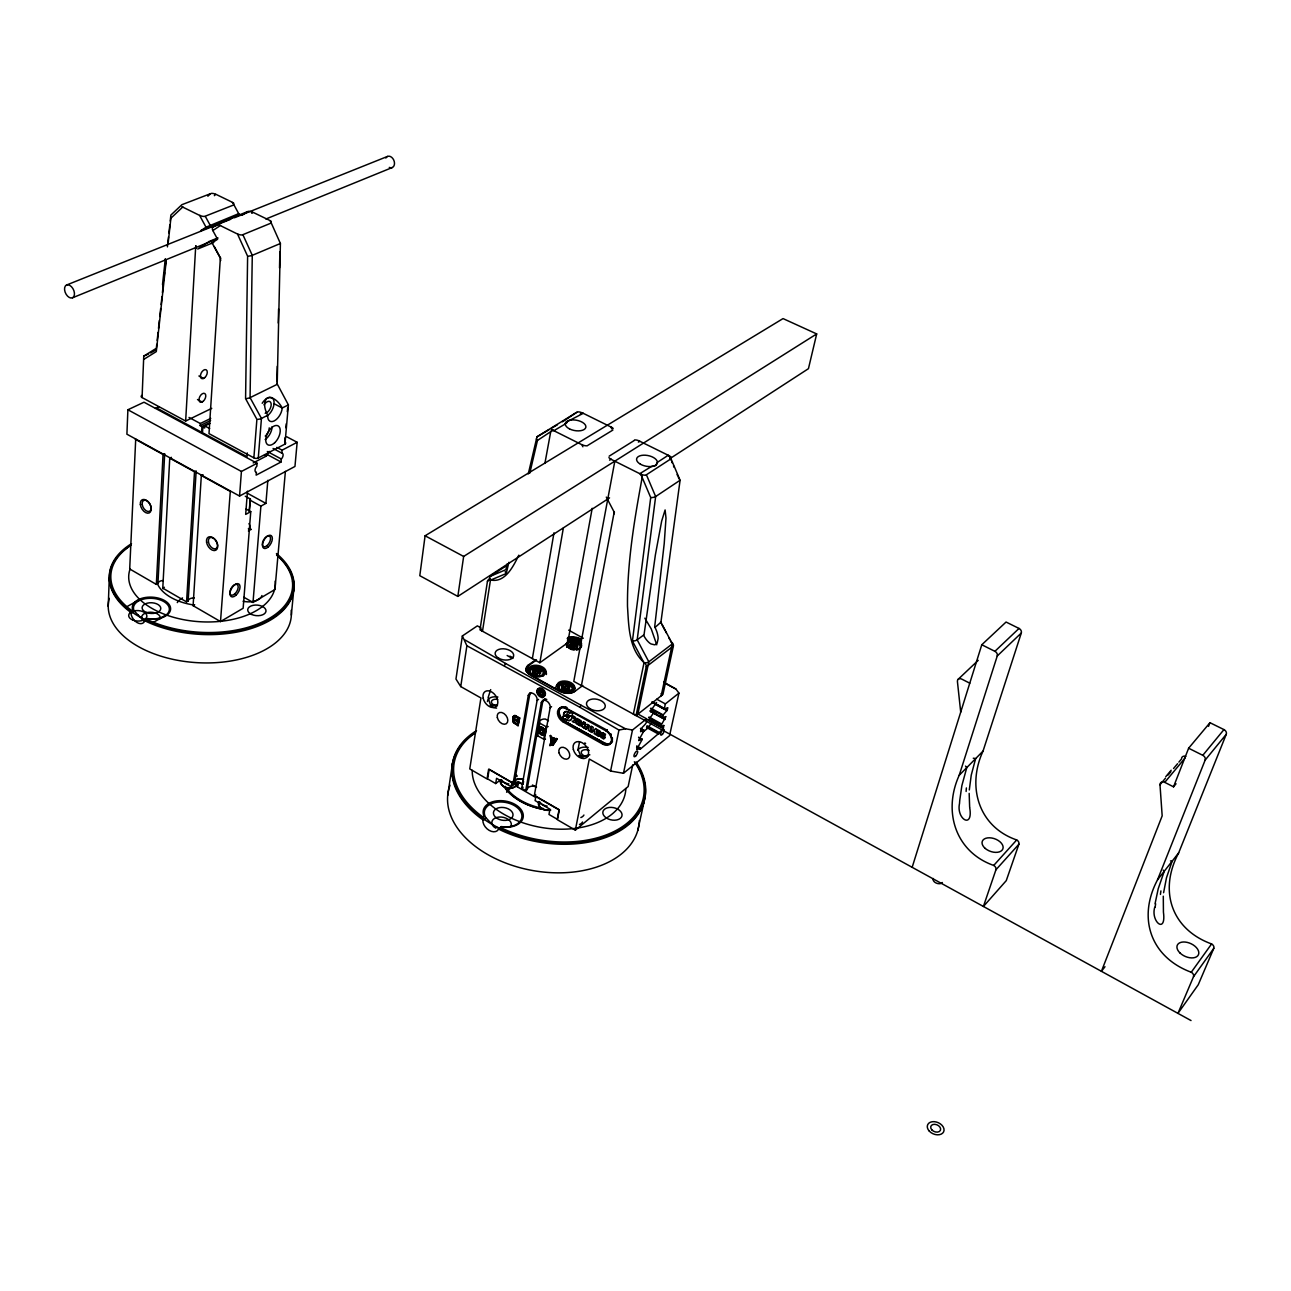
<?xml version="1.0" encoding="UTF-8"?>
<svg xmlns="http://www.w3.org/2000/svg" width="1291" height="1291" viewBox="0 0 1291 1291"><rect width="100%" height="100%" fill="white"/><g stroke="black" fill="none" stroke-linecap="round" stroke-linejoin="round"><path stroke-width="1.5" d="M602.784 734.611L605.269 735.273L605.479 734.208L603.51 733.24A2.033 1.42 52.1 0 0 601.638 733.821L601.606 735.079M587.986 726.268C585.872 725.171 587.566 731.61 584.645 728.269L585.226 725.736A3.244 2.259 52.4 0 1 588.244 724.735A3.244 2.259 52.4 0 1 590.39 728.737L589.906 731.206L588.212 730.254L588.696 727.43M604.785 737.258L604.317 735.902M604.817 736.709L604.704 737.774A2.033 1.42 52 0 1 602.736 738.42L602.832 738.355A2.033 1.42 52 0 0 604.785 737.694L604.785 737.694M241.966 215.355L247.614 211.611L219.115 223.004L213.483 226.764A3.324 2.356 54.6 0 0 212.837 230.556L217.566 239.255L212.063 242.886L220.358 258.135L208.997 433.631L253.875 457.837A3.131 1.63 5.3 0 0 258.281 457.998L261.444 418.429L250.067 397.644L252.278 255.344L242.869 234.672L271.191 223.053M969.17 793.384L969.654 807.101M568.476 690.023L569.525 688.49L565.474 689.668L561.972 687.845L562.343 685.682L561.795 689.104M276.936 381.636L277.275 366.305M278.259 323.024L278.582 308.952M279.518 267.931L279.889 251.632M251.761 213.322L253.165 212.386L270.222 220.664L280.405 243.483L277.194 384.347L250.067 397.644M108.234 606.367L109.267 578.158M144.495 620.616A92.468 52.285 3.8 0 0 244.741 630.347A92.468 52.285 3.8 0 0 293.751 582.725L292.557 581.531M273.063 448.461L281.825 453.141A3.792 2.049 -61.6 0 1 283.084 455.287A3.792 2.049 -61.6 0 1 281.325 459.031L281.067 461.984L256.134 475.153L256.376 472.183A3.825 2.082 -61.2 0 1 255.053 470.037A3.825 2.082 -61.2 0 1 256.844 466.245L257.087 463.259L144.011 402.211L127.89 409.763L126.905 434.196L239.561 496.051L294.961 466.454L297.156 442.297L286.505 436.648M599.089 732.497L597.055 731.384L597.475 729.722L598.992 730.561A3.292 2.308 52.2 0 1 601.154 734.611A3.292 2.308 52.2 0 1 597.894 735.757L596.377 734.902L596.781 733.223L598.282 734.192L599.508 733.498M135.716 439.037L129.697 568.976L156.34 584.42L157.938 583.532A5.939 3.357 3.2 0 1 163.295 580.53M211.756 408.359L185.646 421.044L142.075 397.563L143.753 356.122L156.324 348.296L156.76 344.326M156.34 584.42L163.037 454.48L164.683 453.657L157.938 583.532M194.312 597.959A5.955 3.405 3.6 0 0 188.147 601.009L186.566 601.913L162.779 588.147L169.75 458.16L171.396 457.337M185.646 421.044L195.732 245.839M969.299 789.947L971.252 775.116L975.625 758.608A11.054 6.439 18.1 0 0 973.269 758.22M186.566 601.913L194.521 471.78L196.167 470.941L188.147 601.009M208.932 423.158L201.993 426.579L200.186 425.61L200.315 423.529L210.74 418.413M201.993 426.579L201.638 432.243L158.035 408.714M209.997 423.383L202.865 427.047L202.493 432.711L247.001 456.707L247.275 452.931M246.065 509.041L250.761 511.639L243.144 608.255L220.503 621.568L193.101 605.689L201.331 475.508L202.977 474.668M1154.719 907.283C1150.507 921.613 1166.338 934.668 1163.465 912.35M1163.288 896.18L1163.433 911.866M568.105 714.988L566.507 715.86M220.503 621.568L230.331 490.983M540.816 672.966L539.928 673.24L540.3 672.256M239.561 496.051L241.417 471.457L257.087 463.259M601.477 734.224L603.413 736.596M247.469 491.193L245.677 514.415L250.761 511.639M249.082 511.236L250.389 499.052L245.274 496.244M249.453 510.929L250.389 499.052M253.875 457.837L256.893 419.349L245.58 398.661L247.614 256.215L237.512 234.042L220.325 225.586L212.837 230.556M243.918 597.265L253.004 602.445L260.895 506.12L265.914 503.393L267.834 480.317M636.786 749.296L642.24 739.356M638.658 740.421L644.128 730.464M640.546 731.497C640.481 726.204 648.179 724.848 646.597 718.797L637.915 714.036A3.292 1.985 11.8 0 1 633.365 714.133L643.999 662.848L632.429 640.981L650.712 497.535L640.788 474.184L611.159 459.37L609.562 460.129M640.352 748.247L640.126 749.313L636.608 747.36M649.179 721.12L649.906 718.086L654.698 711.325M281.825 453.141L282.084 450.172L297.156 442.297M285.021 437.81L284.682 441.829A3.082 1.598 5.8 0 1 284.956 444.104L258.281 457.998M285.908 427.789L286.247 423.787M287.296 411.764L287.651 407.746M284.956 444.104L288.393 404.89L276.887 383.346M651.067 712.293L651.794 709.243L656.586 702.482M652.956 703.417L653.052 702.627M285.392 471.393L274.951 589.519L253.004 602.445M660.443 726.559L665.833 716.747M577.061 643.515C573.656 641.514 574.656 646.242 577.803 645.952C576.432 646.355 579.272 640.691 576.69 645.548M663.897 725.59L663.235 728.172L659.007 733.191L646.743 726.478M291.346 615.049L293.799 589.487M572.704 648.421C571.364 645.984 580.014 645.581 576.77 647.453M667.754 707.92L667.286 710.066L654.973 703.305M564.667 689.023L564.296 691.088M568.411 688.022C569.718 682.761 569.993 689.717 568.314 688.038C563.538 680.357 568.427 688.055 562.279 686.925M566.959 685.085L568.782 685.973M162.505 284.601L165.345 258.668M157.179 340.356L158.051 332.4M158.486 328.414L159.358 320.458M159.794 316.489L160.665 308.533M161.101 304.563L161.972 296.607M162.408 292.621L163.279 284.666M163.715 280.696L164.586 272.74M165.006 268.77L165.877 260.814M167.41 246.888L168.492 236.947M168.927 232.977L169.799 225.021M170.234 221.035L170.88 215.081L181.87 204.704L210.627 193.634L207.867 196.216M166.2 261.056L156.292 351.604L143.785 359.366M168.056 244.047L170.896 218.195L182.693 207.076L199.605 215.403L206.027 227.2L200.573 230.847C201.912 229.346 243.773 215.307 238.577 213.709L206.027 227.2M1163.594 892.71L1166.483 877.783L1172.115 861.242A11.7 6.794 22.2 0 0 1170.469 860.919M535.555 675.209C537.314 671.675 533.506 671.707 533.199 673.24A4.051 2.404 9.7 0 1 535.184 672.563M540.784 671.11L539.348 672.224L536.362 670.868L536.733 668.786L541.187 670.61L539.202 675.161M535.91 673.224L539.557 673.111M1155.058 903.748L1158.221 888.741L1164.256 871.247A11.7 6.794 22.2 0 1 1163.223 870.15M637.883 714.165L648.808 661.815L637.189 639.836L655.65 496.551L646.404 474.781L671.013 458.789L680.083 480.252L660.927 622.197L672.353 643.886L661.17 695.833A3.244 1.936 12.1 0 0 661.121 693.622M654.682 626.829L664.22 543.592L665.995 518.094L665.107 509.945L661.67 521.064L655.408 554.743L643.886 635.753A18.252 12.168 69.5 0 0 649.389 642.853A13.394 8.94 69.6 0 0 651.1 643.967L654.569 644.79A7.375 4.922 69.7 0 0 657.248 642.773L658.103 638.69A13.152 8.795 69.6 0 0 657.958 636.366A18.348 12.297 69.6 0 0 654.989 627.491L660.927 622.197M670.223 458.45L808.44 368.677L816.687 333.933L783.04 318.587L425.094 535.781L419.801 575.689L457.837 596.41L609.546 497.874M457.837 596.41L463.647 556.437L816.687 333.933M452.576 763.078L447.687 795.498M566.507 715.504L567.459 714.73M480.865 627.813L477.347 625.877L462.356 635.963L455.965 679.034L460.742 686.586L480.93 697.963L469.763 768.92L487.046 778.941L488.627 769.226L513.124 783.363L514.528 782.281A6.455 4.099 9.6 0 1 523.533 779.586M460.742 686.586L466.89 645.758L462.356 635.963M490.645 579.191L487.449 581.273L479.978 629.847L539.848 662.735L567.701 642.789L592.198 508.283M489.337 580.321L489.935 576.464L506.556 565.652M489.321 578.384A3.405 2.34 35.3 0 0 490.451 580.159L482.495 631.234A3.195 1.856 8.7 0 1 481.365 629.12M643.644 779.183L642.547 778.005M523.436 779.796A6.294 4.002 9.6 0 0 515.093 779.99L511.93 782.427L489.192 769.291L487.611 778.893L495.679 783.572L496.567 778.295L511.188 786.752L514.351 784.315A6.294 4.002 9.6 0 1 523.065 784.331L523.565 781.442M514.254 716.941L518.546 718.345L518.143 720.749C515.545 719.781 510.074 717.715 514.996 715.472L519.676 717.925L518.014 725.72L512.85 722.105L513.689 715.956M518.385 725.429L513.786 722.653L513.124 719.313M513.382 721.007L514.431 719.878L517.981 721.701C516.723 729.786 508.864 715.101 517.981 721.701M518.143 720.749C512.285 720.894 513.479 713.665 518.546 718.345M514.641 718.603L514.383 717.054M517.223 724.219L517.594 721.976M517.756 721.024L518.175 718.619M518.014 725.72L519.676 717.925M535.7 659.798L528.213 665.139L527.777 667.705A11.345 6.745 9.7 0 0 525.663 670.755M536.475 660.024L528.39 665.785L528.035 667.85A11.022 6.552 9.7 0 0 525.986 670.804M532.36 658.62L553.984 532.812M511.188 786.752L511.93 782.427M513.124 783.363L528.277 695.51L529.713 694.477A6.649 4.002 9.8 0 1 530.666 692.638A5.519 3.808 53.7 0 0 529.713 694.477L514.528 782.281M533.118 673.256L533.409 669.351L534.603 669.19M514.351 784.315L515.093 779.99M533.764 674.225L534.119 672.159M536.346 670.9C533.716 672.853 534.329 668.964 536.685 668.883M535.797 797.483L517.239 786.768L517.852 783.25M537.153 675.5L537.524 673.434M537.927 671.223L538.282 669.174M539.848 662.735L563.344 528.051M539.719 672.208L540.09 670.158M536.523 786.994A6.471 4.131 9.9 0 0 527.115 789.543L525.711 790.641L521.677 788.301L537.104 700.448A5.519 3.808 53.7 0 0 533.457 693.638A5.519 3.808 53.7 0 0 528.277 695.51M525.711 790.641L541.284 702.772L542.704 701.707A5.519 3.825 53.4 0 1 546.771 699.351M527.115 789.543L542.704 701.707A6.665 4.034 10 0 1 544.98 699.028M543.737 739.194L537.556 735.709L538.315 731.497A4.68 3.211 53 0 0 544.495 734.982L543.737 739.194A6.116 3.776 10 0 0 545.496 739.162M539.783 723.17L539.041 727.398A4.68 3.211 53 0 1 545.238 730.884L545.996 726.655L539.783 723.17A6.132 3.76 10 0 1 545.335 719.022L548.433 720.749M545.722 731.239L541.445 733.062L539.945 731.174L540.267 729.286L542.704 727.462M543.301 733.062L543.64 731.19L542.123 729.302L540.267 729.286M632.719 764.885L628.152 786.558L575.35 830.145L557.438 819.753L559.277 810.022L534.313 795.611L550.16 707.71A5.535 3.825 53.4 0 0 546.496 700.9A5.535 3.825 53.4 0 0 541.284 702.772M562.473 690.072L562.844 688.022M562.957 687.07L563.328 685.021L565.393 684.633M570.267 646.533L570.541 642.724L571.703 642.563M570.929 647.469L571.3 645.435L573.075 646.226M571.752 642.595L571.38 644.612L574.931 644.548M575.286 642.466L573.833 642.111L573.365 644.306A6.342 3.695 10.4 0 1 575.947 644.903M565.894 691.363L566.281 689.313M574.269 648.695L574.64 646.678M571.59 716.408A4.986 3.47 52.9 0 1 570.219 720.297A4.986 3.47 52.9 0 1 565.797 719.135C560.181 721.911 564.796 711.68 562.731 719.006L565.797 719.135A4.986 3.47 52.9 0 0 570.315 720.217A4.986 3.47 52.9 0 0 571.687 716.327L569.315 716.231M567.927 691.04L568.314 688.974M576.238 648.389L576.609 646.371M568.863 690.33L569.46 686.941M577.142 647.743L577.771 644.435M614.823 461.21L573.801 681.39L1191.028 1020.552M572.026 716.037L569.105 715.924L572.026 716.037L572.671 713.035L569.509 712.971A4.986 3.47 52.9 0 0 565.071 711.825A4.986 3.47 52.9 0 0 563.731 715.747L566.087 715.811A1.953 1.356 52.9 0 0 568.831 717.618A1.953 1.356 52.9 0 0 568.008 714.568A1.953 1.356 52.9 0 0 566.216 715.924A1.953 1.356 52.9 0 0 568.928 717.554A1.953 1.356 52.9 0 0 568.105 714.504A1.953 1.356 52.9 0 0 566.12 715.989M581.418 685.586L614.193 512.124L606.302 497.1M576.319 723.589L576.754 721.282L576.319 723.589L578.078 724.558L579.046 719.458L577.19 718.554L576.738 720.959L577.19 718.554M640.352 748.312L636.818 746.359M578.433 724.896L579.498 719.716L578.433 724.896L580.208 725.752L580.708 723.138L580.127 725.832M583.451 722.04C582.967 728.721 582.289 719.2 585.243 722.912L584.258 728.011L585.243 722.912M586.34 729.205L587.679 726.268M544.899 463.388L550.611 432.259A3.453 2.534 59.4 0 1 553.855 430.71L565.28 423.964L566.313 422.189M592.634 730.625L592.182 732.562L590.407 731.561L591.488 726.397L593.263 727.382L592.795 729.383C596.119 733.046 593.812 726.075 596.991 729.447L595.893 734.627L594.118 733.643L594.586 731.723L592.537 730.706L594.586 731.723M591.488 726.397L590.407 731.561M575.35 830.145L589.293 759.043L610.595 771.034L623.472 773.277L669.545 735.709L678.937 693.122L675.903 689.023L663.655 682.116M610.595 771.034L618.954 730.044L625.57 728.802L632.493 730.012L646.597 718.797M623.472 773.277L632.493 730.012M651.455 466.503L639.771 473.684A3.502 2.647 57.3 0 1 642.063 478.057C634.252 520.402 627.103 563.215 627.491 606.399C628.749 625.699 628.652 649.099 644.435 662.896A3.34 2.421 52.7 0 1 646.226 666.785L636.06 715.601L662.945 694.429L673.369 646.065A3.292 2.421 52.7 0 0 671.61 642.224M640.126 749.313L658.991 733.223M667.286 710.098L663.041 715.085L662.38 717.667L650.051 710.873M678.937 693.122L665.365 703.902L664.3 708.775L651.939 701.997M637.754 830.516L644.322 800.694M564.99 686.747L566.588 686.99M573.72 642.337L571.913 642.66M507.234 563.844L505.862 569.702L489.935 576.464M528.277 473.958L536.975 436.826L576.835 412.249L562.505 421.77M490.402 580.208L506.25 573.511L508.88 562.311M529.81 473.119L537.459 440.457L552.887 430.226L581.805 444.685L582.886 446.783M652.536 721.411L647.646 728.302L643.144 731.9M1021.31 632.993L997.249 655.973L959.213 775.278C942.769 811.248 955.259 851.899 993.715 865.438A3.631 2.711 41.6 0 1 995.926 869.795L983.403 906.476L1006.27 880.623L1018.873 844.249A3.566 2.695 41.2 0 0 1016.695 839.957C978.513 826.821 966.636 786.477 983.032 751.104L1021.31 632.993A3.712 3.002 44.3 0 0 1019.019 628.443L1006.06 622.036L981.789 644.758L912.156 867.326M568.685 716.973C569.605 715.214 567.798 718.587 567.056 716.876M1226.256 734.305L1205.149 760.092L1157.527 879.817C1137.193 918.079 1150.684 957.212 1191.254 972.252A3.857 2.856 35.3 0 1 1193.497 976.738L1177.957 1013.37L1198.258 984.726L1213.782 948.352A3.776 2.84 34.7 0 0 1211.587 943.947C1171.276 929.326 1158.543 890.516 1178.667 852.883L1226.256 734.305A3.921 3.163 35 0 0 1223.949 729.593L1209.974 722.702L1188.624 748.215L1173.535 786.832L1164.756 782.362A3.921 3.098 36.9 0 0 1159.996 784.75L1162.174 815.864L1101.417 971.316L1104.983 966.733M1208.537 726.349L1209.974 722.702M579.498 742.18L578.045 749.361L580.175 754.783A6.729 6.229 -52.4 0 0 582.935 756.332L589.858 754.832M518.821 555.178C513.431 566.12 504.991 583.693 490.047 579.837A3.244 2.275 56.5 0 0 487.449 581.273M598.604 734.192L599.444 733.837M562.489 688.716L561.714 687.474M490.693 689.604L488.111 697.592L490.096 703.998A6.616 6.003 -52.2 0 0 492.759 705.499L497.438 705.031M603.446 737.096L601.073 736.306L600.864 737.371L602.832 738.355M466.89 645.758L579.933 707.29L581.111 705.289L625.57 728.802M504.458 665.478L505.636 663.509L581.111 705.289M253.197 462.92L266.366 456.046L269.254 451.382M552.258 744.358C560.584 724.348 540.945 757.785 554.888 740.582M550.273 735.66L551.547 738.484L554.791 740.324L556.163 738.484L557.147 739.033L552.79 745.359L551.499 744.633L550.273 735.66L555.162 740.033L556.163 738.484M552.79 745.359L557.147 739.033M1193.497 976.738L1213.782 948.352M1191.254 972.252L1211.587 943.947M1157.527 879.817L1178.667 852.883M1205.149 760.092A4.002 3.195 35.7 0 0 1202.792 755.316L1223.949 729.593M1173.535 786.832L1176.036 783.782M1159.996 784.75L1165.45 778.215M1168.161 774.971L1170.856 771.728M1173.551 768.516L1177.553 763.723M1178.893 762.126L1181.539 758.963A3.857 3.066 36.3 0 1 1185.848 756.397M1164.756 782.362L1184.944 758.156M1165.757 776.698L1171.179 770.227M659.33 732.578L647.098 725.8M663.09 728.35L650.858 721.621M995.926 869.795L1018.873 844.249M993.715 865.438L1016.695 839.957M959.213 775.278L983.032 751.104M542.543 691.976L543.35 693.977M981.789 644.758L994.909 651.326L1019.019 628.443M958.164 679.292L978.207 660.346M214.354 195.667L215.855 194.279L232.622 202.413L238.916 214.048M541.93 691.218L539.283 693.557L538.492 691.589M567.104 707.533L565.781 708.533A8.65 6.019 53 0 0 557.567 711.406A8.65 6.019 53 0 0 563.279 722.056L602.978 744.261L604.349 742.858A8.23 5.761 52 0 0 612.386 737.952M498.504 828.87L501.166 826.773A9.908 2.211 10 0 1 500.053 828.047M534.313 795.611L535.717 794.514M603.284 735.241L603.994 735.628M597.894 735.757L597.991 735.676A3.292 2.308 52.2 0 0 601.154 734.611A3.292 2.308 52.2 0 0 598.895 730.641L598.992 730.561M601.638 733.821L601.558 733.885A2.033 1.42 52.1 0 1 603.51 733.24L603.607 733.159M565.781 708.533L605.689 730.706L606.98 729.689M606.35 730.512A8.23 5.761 52 0 1 611.773 740.631A8.23 5.761 52 0 1 603.801 743.293L564.102 721.104A8.166 5.68 53 0 1 558.713 711.067A8.166 5.68 53 0 1 566.475 708.339L606.915 730.077A8.23 5.761 52 0 1 607.399 730.367M521.677 788.301L523.081 787.22M597.055 731.384L598.895 732.304M483.415 819.995L486.094 817.913L493.953 826.369A9.344 6.858 57.7 0 0 495.437 827.37M596.684 733.304L598.443 734.143M580.627 723.218L582.661 727.253L580.708 723.138M483.399 817.397L484.319 816.687A20.236 13.088 9.2 0 1 499.068 800.678A20.236 13.088 9.2 0 1 523.258 814.911A20.236 13.088 9.2 0 1 501.909 827.015L500.989 827.757A96.18 60.79 10.2 0 0 613.903 831.582A96.18 60.79 10.2 0 0 634.333 761.771M580.918 720.62L583.048 724.59L579.401 719.781M551.499 744.633L550.644 735.37M576.754 721.282L574.221 722.54L572.478 721.443M573.349 716.295C578.82 727.14 569.153 712.083 575.447 717.457L576.738 720.959M646.226 666.785L673.369 646.065M495.679 783.572L499.746 780.474M648.808 661.815L672.353 643.886M566.184 716.198L563.263 716.085M564.102 721.104L604.349 742.858M563.279 722.056L564.587 721.056L604.285 743.229A8.73 6.116 52 0 0 612.531 741.147M539.945 731.174L542.365 729.35L543.866 731.239L541.445 733.062M563.731 715.747L563.812 715.666A4.986 3.47 52.9 0 1 565.168 711.761A4.986 3.47 52.9 0 1 569.605 712.906L569.509 712.971M582.806 685.473L574.866 691.411A11.086 6.633 10.3 0 1 559.519 691.218L530.73 675.29A11.022 6.552 9.8 0 1 528.39 665.785M550.16 707.71L551.58 706.661M637.189 639.836L643.563 635.107M514.173 722.508L517.594 723.928M537.104 700.448L538.541 699.383M514.431 719.878L514.56 722.218M541.575 695.462L543.527 693.396M544.286 693.396L542.026 695.123L542.914 694.3M513.076 716.634L514.286 715.585M513.899 715.876L514.996 715.472M514.012 717.328L514.996 716.521M514.625 715.747L515.835 715.763M538.88 692.057C542.543 688.49 541.704 693.073 540.284 690.088M212.063 242.886L211.434 243.466L212.45 243.176M655.65 496.551L680.083 480.252M580.353 414.137L582.289 412.846L610.869 426.95A4.906 2.437 6.4 0 1 613.177 428.547M207.448 242.563L197.717 249.002L213.677 242.482M512.753 719.603L513.77 718.635M609.158 456.175L634.139 440.57M587.695 445.443L612.87 430.064M566.991 421.737L583.258 413.33A3.389 2.534 59.6 0 0 580.563 413.685M565.442 423.48L567.265 422.399M536.975 436.826L548.885 429.79M552.29 427.789L557.405 424.771M193.101 605.689L194.683 604.785M152.386 622.924L164.764 615.855M144.527 620.471L147.481 618.792M131.585 612.838L134.538 611.192M125.792 607.286L138.25 600.347M162.779 588.147L164.377 587.26M261.444 418.429L267.721 415.282A10.828 5.971 -62.3 0 0 274.208 420.914A10.828 5.971 -62.3 0 0 282.229 407.988L288.393 404.89M572.381 721.508L574.963 720.2M200.186 425.61L210.611 420.479M155.436 408.359L158.858 406.746M638.367 442.071L639.965 441.328L669.238 455.771L671.062 460.08M143.753 356.122L148.61 353.944M636.963 749.458L640.191 748.038L636.705 746.101M638.835 740.598L642.063 739.194L638.561 737.258M663.752 725.381L660.621 726.736L648.324 719.991M640.707 731.674L643.951 730.286L640.433 728.35M665.672 716.57L662.525 717.909L650.212 711.163M252.278 255.344L280.405 243.483M667.592 707.71L664.462 709.033L652.1 702.288M217.937 237.883L209.077 241.498A3.308 2.356 54.5 0 1 208.4 241.627M72.522 297.785A7.052 4.341 64.3 0 0 71.425 286.667A7.052 4.341 64.3 0 0 64.582 289.797A7.052 4.341 64.3 0 0 72.522 297.785L217.534 238.722M265.881 219.018L392.303 167.523M66.487 285.053L230.702 219.26M234.429 217.759L387.461 156.453M213.483 226.764L218.825 224.634M233.832 204.914L205.237 216.194L210.078 225.086M249.244 397.983L246.5 398.612M251.39 255.666L248.534 256.183M571.332 644.596L570.219 644.661L570.929 643.289M570.638 644.499L570.735 644.483A6.342 3.695 10.4 0 0 567.249 647.324M500.182 828.096L495.454 827.257M651.89 466.471L655.65 465.583L657.409 462.323L668.238 455.271A3.437 2.63 57.4 0 1 670.432 458.079M563.279 685.005L562.311 685.666M539.073 691.314L539.816 690.443M567.604 714.843L568.024 715.053M675.903 689.023L666.334 683.988M534.296 671.255L533.78 669.932M1188.624 748.215L1202.792 755.316M969.767 683.181L961.634 679.05A3.712 2.921 45.1 0 0 957.422 681.535L960.714 712.116M274.047 403.696L282.229 407.988A20.188 14.959 58.9 0 0 276.516 400.662L274.87 399.435A12.765 9.44 58.9 0 0 272.562 398.161L269.738 397.515A8.004 5.906 58.8 0 0 265.914 399.419L264.736 402.485A13.007 9.586 59 0 0 264.59 404.551L264.833 407.23A20.349 14.976 59.1 0 0 267.753 415.266M198.911 375.988L203.591 378.441M197.491 399.548L202.122 402.017M276.823 447.364L282.084 450.172M425.094 535.781L463.647 556.437M267.318 451.511L281.325 459.031M266.85 454.351L281.067 461.984M264.542 455.077L266.366 456.046M189.019 417.445L200.315 423.529M209.691 428.564L204.801 425.933L204.672 428.015L202.865 427.047M568.669 630.153L583.306 638.254M127.89 409.763L241.417 471.457M656.732 699.206L665.365 703.902M654.618 703.998L666.947 710.712M650.842 708.162L663.187 714.907M650.486 708.856L662.816 715.601M653.085 712.148L656.603 714.068M660.104 715.989L665.365 718.861M652.73 712.842L665.01 719.555M247.388 493.243L265.914 503.393M648.97 717.005L661.266 723.751M648.615 717.699L660.895 724.445M249.954 500.117L260.895 506.12M651.213 720.943L663.461 727.656M648.179 719.7L660.459 726.446M135.281 439.23L163.037 454.48M169.75 458.16L194.521 471.78M201.331 475.508L229.911 491.209M646.517 727.479L658.781 734.224M509.897 656.167L513.189 657.974M534.361 669.609L537.605 671.401M640.594 728.64L644.112 730.577M507.137 655.505L512.43 658.426M569.654 689.975L572.93 691.782M638.722 737.532L642.224 739.469M582.661 727.253L584.258 728.011M515.448 716.037L519.289 718.199M555.792 738.775L556.776 739.323M551.58 739.227L554.517 740.873M551.87 744.342L553.161 745.085M532.473 784.993L535.926 786.977M518.159 781.507L523.065 784.331M464.938 639.933L505.636 663.509M579.933 707.29L618.954 730.044M584.775 742.938L585.614 743.471M644.855 618.179L651.245 628.911L656.748 644.806M598.798 732.384L599.411 733.014M566.604 715.779L567.152 716.795M138.266 615.145L143.043 619.793A8.94 5.406 58.4 0 0 145.141 620.632M214.241 246.468L220.503 257.99M660.54 621.988L661.25 623.343M661.96 624.683L664.8 630.073M665.51 631.428L666.221 632.768M669.061 638.157L669.771 639.497M670.465 640.836L671.175 642.176M610.869 426.95L611.918 429.015M543.511 693.332C543.108 691.427 538.621 693.574 541.252 695.074M671.659 461.533L672.272 462.969M673.482 465.841L674.096 467.277M677.113 474.459L677.727 475.895M678.324 477.331L678.937 478.751M551.967 738.936L552.629 744.068M969.686 807.569C973.462 829.613 956.002 819.22 959.536 803.373A92.694 77.767 -2.1 0 1 959.81 799.887L961.876 785.574L966.781 767.596A11.054 6.439 18.1 0 1 965.507 766.079M1160.448 894.421A99.536 61.871 58.6 0 1 1160.916 890.903M1155.155 907.299A97.519 78.477 -5.9 0 1 1155.639 903.797M994.909 651.326A3.776 3.018 44.6 0 1 997.249 655.973M966.12 791.464A94.162 55.239 63.5 0 1 966.378 787.93M942.333 882.495A4.97 3.098 18.9 0 1 936.249 883.076A4.97 3.098 18.9 0 1 933.296 878.509M605.689 730.706A8.73 6.116 52 0 1 611.434 741.437A8.73 6.116 52 0 1 602.978 744.261M496.567 708.114A9.215 5.6 9 0 1 490.096 705.806M487.433 701.546A9.215 5.6 9 0 1 497.906 697.027M584.145 758.479A9.376 5.826 10.9 0 1 578.836 755.493M577.722 750.136A9.376 5.826 10.9 0 1 588.18 747.473M528.213 665.139A11.345 6.745 9.8 0 0 530.633 674.919L559.423 690.846A11.409 6.826 10.3 0 0 575.221 691.056M567.701 637.496A11.119 6.471 10.4 0 1 580.708 638.9L580.24 641.433L580.434 639.545A10.796 6.277 10.4 0 0 567.185 638.399M542.688 697.011A6.649 4.002 9.8 0 1 542.172 697.818M497.422 705.709A5.245 3.179 9 0 1 491.387 701.868A5.245 3.179 9 0 1 497.664 699.432M582.548 821.98A9.489 6.116 10.9 0 1 579.481 824.497M583.919 815.041A9.521 6.116 10.9 0 1 580.853 817.542M587.873 756.445A5.342 3.308 10.9 0 1 581.273 751.991A5.342 3.308 10.9 0 1 589.196 750.491M568.605 639.658A11.103 6.471 10.4 0 1 574.931 639.626M564.587 721.056A8.65 6.019 53 0 1 558.955 713.374A8.65 6.019 53 0 1 561.698 706.822M565.555 706.855A8.65 6.019 53 0 1 566.071 707.048M575.383 642.24A9.505 5.551 10.4 0 1 576.674 642.595M567.572 641.111A9.521 5.551 10.4 0 1 581.676 643.789M566.765 647.307A7.02 4.099 10.4 0 1 567.572 644.79M573.349 643.354A7.02 4.099 10.4 0 1 576.302 644.031M555.856 687.554A9.779 5.858 10.3 0 1 564.974 682.584A9.779 5.858 10.3 0 1 575.157 689.104M572.203 689.927A7.197 4.325 10.3 0 1 571.719 692.67M558.196 688.636A7.197 4.325 10.3 0 1 559.616 686.764M571.155 689.91A6.52 3.905 10.3 0 1 571.171 692.718M558.987 688.781A6.52 3.905 10.3 0 1 559.536 688.055M527.309 671.643A9.715 5.777 9.7 0 1 527.519 671.272M527.228 672.127A9.715 5.777 9.7 0 1 537.056 666.914A9.715 5.777 9.7 0 1 546.383 674.515M543.011 673.16A7.165 4.26 9.7 0 1 543.479 675.968M529.488 673.111A7.165 4.26 9.7 0 1 529.972 671.933M535.345 669.884A7.165 4.26 9.7 0 1 537.927 670.174M532.425 671.32A6.471 3.857 9.7 0 1 538.153 671.223M542.882 675.241A6.471 3.857 9.7 0 1 542.865 675.806M580.305 648.389A8.73 5.083 10.4 0 1 571.526 648.518A8.73 5.083 10.4 0 1 565.732 643.709M567.427 640.029A8.73 5.083 10.4 0 1 581.45 641.982M570.202 639.61A10.78 6.294 10.4 0 1 578.691 640.917M574.075 650.051A6.826 3.97 10.4 0 1 567.637 643.773A6.826 3.97 10.4 0 1 578.658 643.725A6.826 3.97 10.4 0 1 576.432 650.035M571.187 646.113A3.97 2.308 10.4 0 1 574.463 646.129M576.189 646.904A3.97 2.308 10.4 0 1 576.738 647.372M538.04 672.95A4.051 2.404 9.7 0 1 538.799 673.305M564.7 692.67A7.004 4.196 10.3 0 1 559.229 686.054A7.004 4.196 10.3 0 1 570.202 685.957A7.004 4.196 10.3 0 1 569.008 692.621M564.667 688.345A4.067 2.437 10.3 0 1 568.621 690.04M517.497 782.975A9.392 5.971 9.3 0 1 517.239 786.768M516.077 774.923A9.408 5.955 9.3 0 1 516.949 775.649M517.271 782.975A8.617 5.471 9.3 0 1 508.154 788.01A8.617 5.471 9.3 0 1 500.408 780.587M516.981 781.846A8.617 5.471 9.3 0 1 511.881 784.008M508.864 783.927A8.617 5.471 9.3 0 1 501.441 779.635M515.884 775.504A8.617 5.471 9.3 0 1 516.933 776.553M516.061 782.927A7.665 4.874 9.3 0 1 508.105 788.123A7.665 4.874 9.3 0 1 501.505 780.877M550.611 810.07A8.666 5.567 10.2 0 1 540.929 808.021A8.666 5.567 10.2 0 1 539.057 801.533M547.19 806.1A8.682 5.551 10.2 0 1 539.654 801.727M550.563 810.07A7.73 4.954 10.2 0 1 542.075 808.779A7.73 4.954 10.2 0 1 539.412 803.212M545.044 730.932A6.503 4.906 6.3 0 1 544.737 735.095M537.556 735.709A6.116 3.776 10 0 1 540.138 731.803M537.556 730.851A6.503 2.63 84.5 0 1 538.944 726.946M548.175 726.559A6.132 3.76 10 0 1 545.996 726.655M610.74 733.691A8.23 5.761 52 0 1 611.337 734.724M564.667 720.685A8.166 5.68 53 0 1 559.213 711.115A8.166 5.68 53 0 1 566.055 707.452M636.011 761.948A97.761 61.79 10.2 0 1 602.058 837.649A97.761 61.79 10.2 0 1 475.572 812.814A97.761 61.79 10.2 0 1 476.524 730.641M543.527 808.569A48.864 30.871 10.2 0 1 505.136 786.332M625.861 788.559A77.573 49.026 10.2 0 1 547.61 828.37A77.573 49.026 10.2 0 1 472.216 770.307M251.003 529.552A6.39 4.099 59.6 0 1 248.534 529.665M248.985 523.549A6.407 4.099 59.6 0 1 248.405 530.988M250.987 529.116A6.148 3.954 59.6 0 1 248.388 528.535M276.435 553.532A92.516 52.269 3.8 0 1 261.686 623.456A92.516 52.269 3.8 0 1 136.346 614.936A92.516 52.269 3.8 0 1 131.504 543.672M194.247 605.076A46.234 26.11 3.8 0 1 156.776 581.886M275.177 581.095A73.409 41.473 3.8 0 1 196.797 621.504A73.409 41.473 3.8 0 1 130.23 568.621M261.944 595.538A14.669 8.375 4.5 0 1 243.095 601.219M506.621 792.254A41.473 26.659 10.2 0 1 510.946 787.978M291.169 610.336A91.693 52.737 3.6 0 1 196.071 662.606A91.693 52.737 3.6 0 1 109.235 598.362M144.511 621.261A9.327 5.374 2.7 0 1 148.142 612.386A9.327 5.374 2.7 0 1 160.149 618.873M134.829 611.644A9.247 1.21 51.5 0 1 138.298 615.371M144.753 620.842A8.972 5.793 53.6 0 1 137.056 622.552A8.972 5.793 53.6 0 1 130.907 612.757M131.682 612.999A92.436 52.269 3.8 0 1 131.149 545.044M276.532 555.017A91.032 51.43 3.8 0 1 264.558 620.955A91.032 51.43 3.8 0 1 146.835 619.406L147.836 618.841A19.187 11.006 2.8 0 0 170.59 609.336A19.187 11.006 2.8 0 0 149.804 597.12A19.187 11.006 2.8 0 0 132.747 609.965L131.714 610.53A91.032 51.43 3.8 0 1 130.117 545.867M134.054 610.691A17.961 10.296 2.8 0 1 149.659 598.298A17.961 10.296 2.8 0 1 169.331 609.852A17.961 10.296 2.8 0 1 147.4 618.534M276.887 555.178A92.436 52.269 3.8 0 1 293.767 582.725M147.626 618.809A9.392 2.55 12.9 0 1 147.949 619.212M163.279 588.228A14.685 8.295 2.9 0 1 162.892 588.777M177.27 602.607A24.819 14.266 3.6 0 1 182.547 597.911M385.848 158.035A6.035 4.309 67.2 0 1 391.593 157.26A6.035 4.309 67.2 0 1 394.352 164.748A6.035 4.309 67.2 0 1 389.285 167.41M577.384 411.926A4.083 2.033 10.1 0 1 582.063 412.926M587.276 445.782A4.551 2.324 10.3 0 1 582.112 444.572M553.032 430.097A4.147 2.098 9.8 0 1 551.16 428.902M506.298 573.478A3.389 2.34 38.2 0 1 505.217 571.59M537.492 440.441A3.518 2.243 33.6 0 1 536.394 438.827M272.111 426.724A10.748 5.906 -61.9 0 1 265.171 439.553M262.186 403.276A10.812 5.987 -62.3 0 1 273.692 400.065A10.812 5.987 -62.3 0 1 266.704 416.202M248.082 211.353A4.309 1.888 6.3 0 1 252.826 212.466M270.061 220.761A3.921 1.727 6.5 0 1 271.11 221.277M220.535 225.441A4.373 1.936 6 0 1 219.018 224.634M242.434 234.914A3.986 1.775 6.1 0 1 237.77 233.978M220.729 260.492A4.26 2.534 -64.8 0 1 220.632 258.087M260.637 418.784A3.292 0.888 -12.3 0 1 257.829 419.333M264.042 404.89A6.487 3.599 -62.3 0 1 269.69 401.501A6.487 3.599 -62.3 0 1 270.545 407.746A6.487 3.599 -62.3 0 1 265.171 413.265M269.222 427.87A6.439 3.55 -61.9 0 1 265.236 436.035M150.627 352.976A19.736 1.307 -27.3 0 1 155.388 350.2M142.075 397.563A3.082 1.533 4.1 0 1 142.01 395.385M232.412 202.558A4.309 1.872 6.1 0 1 233.849 203.3M211.175 193.408A3.889 1.678 6 0 1 215.613 194.344M204.849 216.436A4.357 1.904 5.8 0 1 199.96 215.323M182.87 206.98A3.954 1.711 5.6 0 1 181.983 206.56M196.119 248.211A4.244 2.582 -64.9 0 1 196.006 245.887M639.352 820.576A96.809 62.242 10.2 0 1 531.376 870.295A96.809 62.242 10.2 0 1 450.043 785.218M495.728 828.128A9.844 6.407 9.2 0 1 493.259 819.365A9.844 6.407 9.2 0 1 505.878 818.123A9.844 6.407 9.2 0 1 510.736 826.627M498.6 829.161A9.602 6.633 46.3 0 1 489.144 830.355A9.602 6.633 46.3 0 1 482.866 819.963M635.43 762.674A97.713 61.807 10.2 0 1 614.032 834.002A97.713 61.807 10.2 0 1 498.439 829.032M483.463 820.205A97.713 61.807 10.2 0 1 474.265 733.175M483.447 817.413A96.18 60.79 10.2 0 1 475.637 732.707M485.674 817.429A18.945 12.264 9.2 0 1 499.004 802.018A18.945 12.264 9.2 0 1 521.903 815.476A18.945 12.264 9.2 0 1 501.231 826.563M543.043 809.344A48.606 30.726 10.2 0 1 505.314 787.494M546.626 809.941A50.155 31.694 10.2 0 1 504.087 786.784M501.586 782.201A50.155 31.694 10.2 0 1 500.698 779.877M634.494 439.973A4.922 2.695 13.7 0 1 639.868 441.377M669.109 455.901A4.147 2.114 11.4 0 1 671.175 457.272M611.337 459.193A4.567 2.34 10.7 0 1 608.916 457.595M645.887 475.12A4.212 2.179 11.1 0 1 641.014 474.104M614.129 513.915A4.567 1.856 -63.1 0 1 614.435 512.043M636.447 640.288A3.486 1.291 -11.8 0 1 632.945 640.981M648.066 662.267A3.502 1.404 -10.1 0 1 644.419 662.848M654.876 496.954A3.583 1.226 -8.9 0 1 651.019 497.535M532.989 671.562C533.49 673.079 533.732 669.706 533.022 671.546M535.894 796.273L535.103 800.598L549.966 809.183L548.982 814.46L557.26 819.269L559.068 809.651L535.894 796.273M1180.071 953.048A11.603 6.988 24.4 0 0 1198.435 954.743A11.603 6.988 24.4 0 0 1185.106 942.043A11.603 6.988 24.4 0 0 1180.071 953.048M985.259 848.445A10.957 6.649 20.1 0 0 1002.817 849.01A10.957 6.649 20.1 0 0 989.681 837.794A10.957 6.649 20.1 0 0 985.259 848.445M931.876 1129.932A5.196 3.647 23 0 0 940.364 1130.416A5.196 3.647 23 0 0 934.749 1124.316A5.196 3.647 23 0 0 931.876 1129.932M929.294 1131.126A8.747 6.132 23 0 0 943.592 1131.917A8.747 6.132 23 0 0 934.103 1121.653A8.747 6.132 23 0 0 929.294 1131.126M640.417 464.195A10.57 5.422 11.2 0 0 657.28 463.227A10.57 5.422 11.2 0 0 643.257 455.207A10.57 5.422 11.2 0 0 640.417 464.195M569.46 428.87A10.441 5.261 10.1 0 0 585.84 427.353A10.441 5.261 10.1 0 0 571.461 419.978A10.441 5.261 10.1 0 0 569.46 428.87M498.697 658.216A9.36 5.519 9.1 0 0 513.608 656.151A9.36 5.519 9.1 0 0 500.924 648.905A9.36 5.519 9.1 0 0 498.697 658.216M589.809 708.598A9.521 5.745 11 0 0 605.14 707.048A9.521 5.745 11 0 0 592.682 699.044A9.521 5.745 11 0 0 589.809 708.598M573.382 749.571A9.44 6.536 52.1 0 0 586.469 757.623A9.44 6.536 52.1 0 0 582.612 742.987A9.44 6.536 52.1 0 0 573.382 749.571M483.173 698.221A9.263 6.294 54.3 0 0 495.566 706.855A9.263 6.294 54.3 0 0 492.452 692.444A9.263 6.294 54.3 0 0 483.173 698.221M537.621 691.847A4.89 3.389 53.7 0 0 544.221 696.398A4.89 3.389 53.7 0 0 542.64 688.797A4.89 3.389 53.7 0 0 537.621 691.847M536.862 692.412A4.89 3.389 53.7 0 0 543.463 696.962A4.89 3.389 53.7 0 0 541.881 689.346A4.89 3.389 53.7 0 0 536.862 692.412M537.831 692.379A3.905 2.711 53.7 0 0 543.108 696.01A3.905 2.711 53.7 0 0 541.833 689.927A3.905 2.711 53.7 0 0 537.831 692.379M559.035 752.863A6.681 4.599 52.3 0 0 568.266 758.575A6.681 4.599 52.3 0 0 565.506 748.215A6.681 4.599 52.3 0 0 559.035 752.863M497.342 717.602A6.6 4.486 53.8 0 0 506.201 723.783A6.6 4.486 53.8 0 0 503.99 713.552A6.6 4.486 53.8 0 0 497.342 717.602M662.493 734.208A3.244 1.13 -61.3 0 0 664.01 729.463A3.244 1.13 -61.3 0 0 660.814 733.207A3.244 1.13 -61.3 0 0 662.493 734.208M635.769 755.929A3.292 1.162 -61 0 0 637.48 751.023A3.292 1.162 -61 0 0 634.204 754.622A3.292 1.162 -61 0 0 635.769 755.929M560.439 690.136A8.972 5.358 10.3 0 0 574.689 688.281A8.972 5.358 10.3 0 0 562.602 681.099A8.972 5.358 10.3 0 0 560.439 690.136M531.666 674.225A8.924 5.293 9.8 0 0 545.915 672.433A8.924 5.293 9.8 0 0 533.974 665.333A8.924 5.293 9.8 0 0 531.666 674.225M569.557 647.921A7.456 4.341 10.4 0 0 581.402 646.484A7.456 4.341 10.4 0 0 571.316 640.594A7.456 4.341 10.4 0 0 569.557 647.921M569.783 647.485A7.456 4.341 10.4 0 0 581.515 645.871A7.456 4.341 10.4 0 0 571.251 640.11A7.456 4.341 10.4 0 0 569.783 647.485M532.295 674.725A7.617 4.535 9.7 0 0 544.479 673.208A7.617 4.535 9.7 0 0 534.28 667.124A7.617 4.535 9.7 0 0 532.295 674.725M532.521 674.305A7.617 4.518 9.7 0 0 544.592 672.579A7.617 4.518 9.7 0 0 534.184 666.64A7.617 4.518 9.7 0 0 532.521 674.305M532.65 675.58A6.971 4.147 9.7 0 0 543.672 673.999A6.971 4.147 9.7 0 0 534.167 668.56A6.971 4.147 9.7 0 0 532.65 675.58M561.036 690.62A7.665 4.583 10.3 0 0 573.22 689.055A7.665 4.583 10.3 0 0 562.892 682.907A7.665 4.583 10.3 0 0 561.036 690.62M561.278 690.201A7.665 4.583 10.3 0 0 573.349 688.426A7.665 4.583 10.3 0 0 562.811 682.406A7.665 4.583 10.3 0 0 561.278 690.201M538.831 730.867A4.034 2.76 53 0 0 544.366 734.272A4.034 2.76 53 0 0 543.027 727.963A4.034 2.76 53 0 0 538.976 730.545A4.034 2.76 53 0 0 544.447 734.208A4.034 2.76 53 0 0 542.672 728.011A4.034 2.76 53 0 0 538.831 730.867A3.744 2.566 53 0 0 543.931 734.24A3.744 2.566 53 0 0 542.607 728.447A3.744 2.566 53 0 0 538.847 730.835M497.196 818.429A9.876 6.39 9.2 0 0 512.93 815.718A9.876 6.39 9.2 0 0 499.552 807.601A9.876 6.39 9.2 0 0 497.196 818.429M606.286 817.913A9.731 6.229 11.7 0 0 621.923 816.009A9.731 6.229 11.7 0 0 609.11 807.472A9.731 6.229 11.7 0 0 606.286 817.913M140.364 504.571A7.472 4.615 60.4 0 0 149.159 512.963A7.472 4.615 60.4 0 0 147.739 501.408A7.472 4.615 60.4 0 0 140.364 504.571M142.204 504.41A6.181 3.808 60.4 0 0 149.482 511.333A6.181 3.808 60.4 0 0 148.304 501.796A6.181 3.808 60.4 0 0 142.204 504.41M268.173 547.029A7.359 3.873 -60.3 0 0 271.271 535.636A7.359 3.873 -60.3 0 0 262.783 542.978A7.359 3.873 -60.3 0 0 268.173 547.029M267.076 545.609A6.084 3.195 -60.3 0 0 269.641 536.185A6.084 3.195 -60.3 0 0 262.622 542.268A6.084 3.195 -60.3 0 0 267.076 545.609M235.833 595.345A7.407 3.905 -59.3 0 0 238.883 584A7.407 3.905 -59.3 0 0 230.25 591.536A7.407 3.905 -59.3 0 0 235.833 595.345M234.736 593.925A6.116 3.228 -59.3 0 0 237.237 584.549A6.116 3.228 -59.3 0 0 230.105 590.778A6.116 3.228 -59.3 0 0 234.736 593.925M208.432 542.059A6.245 3.938 59.4 0 0 216.065 548.594A6.245 3.938 59.4 0 0 214.451 538.831A6.245 3.938 59.4 0 0 208.432 542.059M206.576 542.317A7.568 4.761 59.4 0 0 215.823 550.224A7.568 4.761 59.4 0 0 213.854 538.428A7.568 4.761 59.4 0 0 206.576 542.317M146.399 612.45A9.36 5.358 2.8 0 0 160.794 608.658A9.36 5.358 2.8 0 0 147.19 603.187A9.36 5.358 2.8 0 0 146.399 612.45M251.632 614.451A9.166 5.293 4.6 0 0 265.978 611.321A9.166 5.293 4.6 0 0 252.955 605.366A9.166 5.293 4.6 0 0 251.632 614.451M132.812 620.067A9.118 5.245 2.5 0 0 146.884 616.356A9.118 5.245 2.5 0 0 133.651 611.014A9.118 5.245 2.5 0 0 132.812 620.067M274.596 442.829A10.764 5.874 -61.9 0 0 278.323 426.014A10.764 5.874 -61.9 0 0 266.075 437.213A10.764 5.874 -61.9 0 0 274.596 442.829M204.898 377.521A4.938 2.889 -62.3 0 0 206.157 369.791A4.938 2.889 -62.3 0 0 200.492 375.165A4.938 2.889 -62.3 0 0 204.898 377.521M203.187 401.307A4.906 2.84 -61.9 0 0 204.849 393.561A4.906 2.84 -61.9 0 0 199.121 398.516A4.906 2.84 -61.9 0 0 203.187 401.307"/></g></svg>
